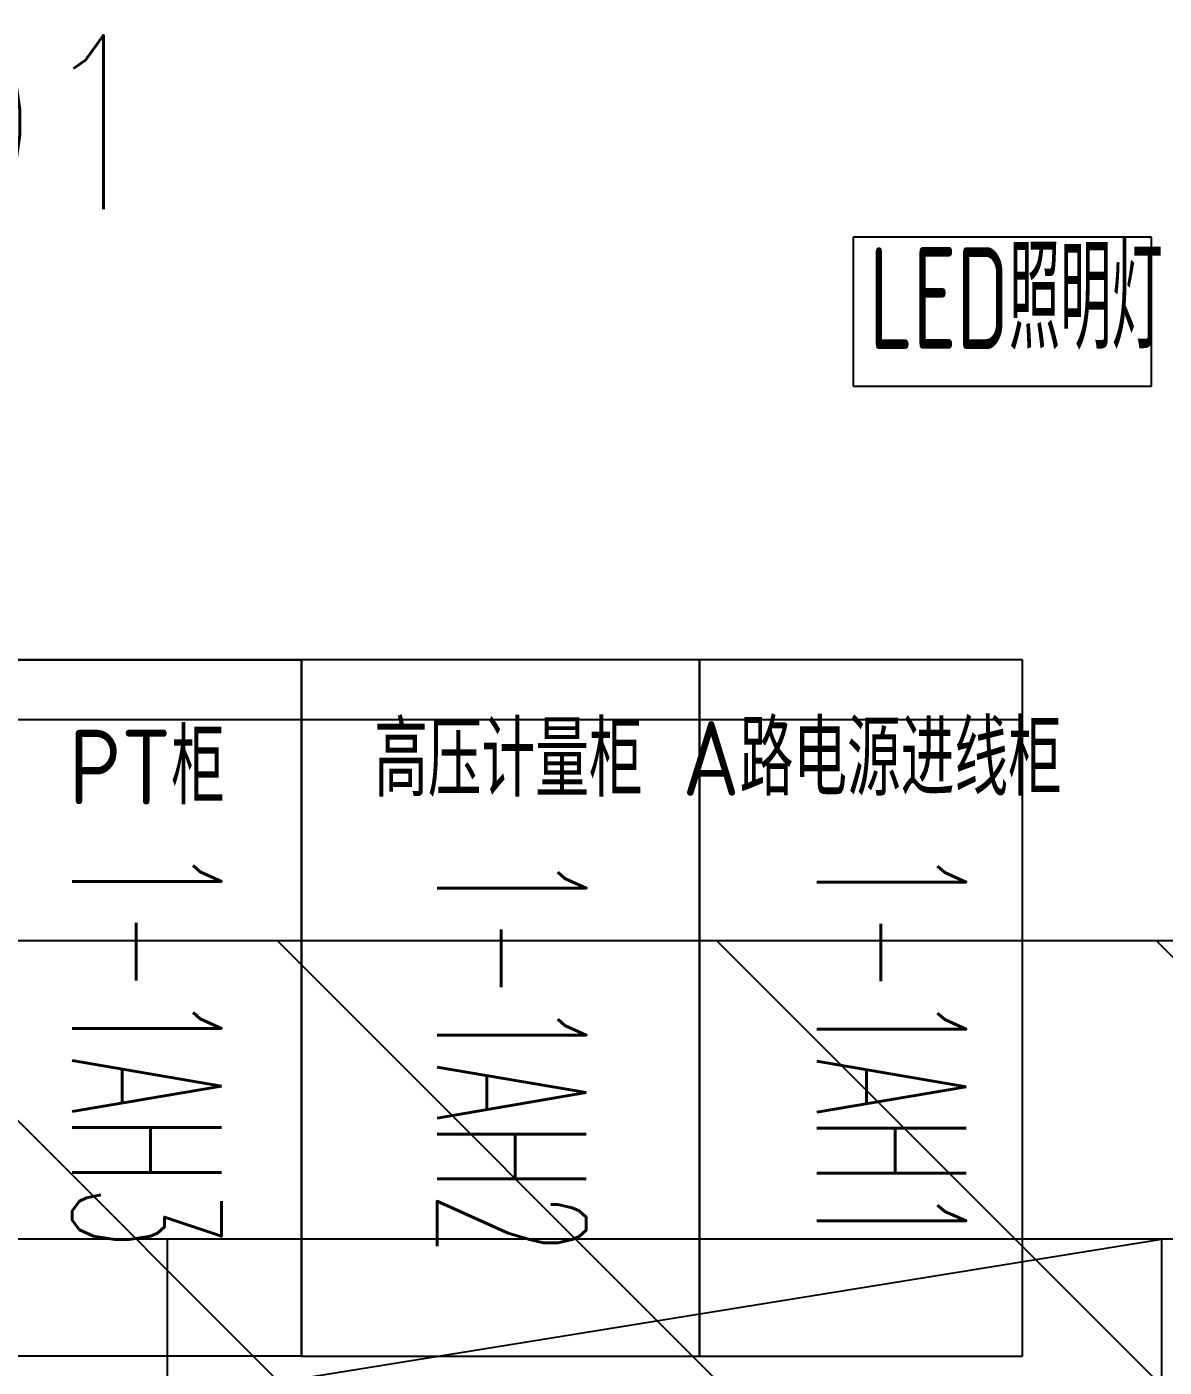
# Model space of a CAD drawing. Extents: x 758840 to 1108724, y -102573 to 143521.
# Drawn here: x 858521 to 860808, y 70670 to 73366 of the extents above; entities that cross this region are included whole.
import ezdxf
from ezdxf.enums import TextEntityAlignment as Align
from ezdxf.xclip import XClip

# ---------------------------------------------------------------- set-up
doc = ezdxf.new("R2010")
doc.units = 0
doc.header["$LTSCALE"] = 1000
doc.header["$MEASUREMENT"] = 0
for name, color, linetype in [('01-房间正式编号', 1, 'Continuous'), ('02电气-设备', 255, 'Continuous'), ('电缆沟', 2, 'Continuous'), ('钢盖板', 6, 'Continuous')]:
    doc.layers.add(name, color=color, linetype=linetype)
doc.styles.add('Huarun_ziti', font='gbenor.shx', dxfattribs={"width": 0.7, "bigfont": 'gbcbig.shx'})
doc.styles.get("Standard").update_dxf_attribs({"font": 'gbenor.shx', "bigfont": 'gbcbig.shx'})
doc.styles.add('平面图B$0$HZ', font='romans.shx', dxfattribs={"width": 0.8, "bigfont": 'gbcbig.shx'})
doc.styles.add('样式 1', font='simplex8.shx', dxfattribs={"width": 0.7, "height": 6.5, "bigfont": 'hztxt.shx'})

# ---------------------------------------------------------------- blocks, each defined once
blk = doc.blocks.new('BD4-PAL0101-HVPM01')
at = {"layer": '02电气-设备'}
for p, q in [((8392074.4, -4141344), (8391474.4, -4141344)), ((8391474.4, -4141344), (8391474.4, -4141644)), ((8392074.4, -4141644), (8392074.4, -4141344)), ((8391474.4, -4141644), (8392074.4, -4141644)), ((8390364.9, -4142194.4), (8389564.9, -4142194.4)), ((8389714.9, -4142194.4), (8390364.9, -4142194.4)), ((8390364.9, -4143594.4), (8390364.9, -4142194.4)), ((8390364.9, -4142194.4), (8390364.9, -4143594.4)), ((8391164.9, -4142194.4), (8390364.9, -4142194.4)), ((8390364.9, -4142194.4), (8390364.9, -4143594.4)), ((8391164.9, -4143594.4), (8391164.9, -4142194.4)), ((8391164.9, -4142194.4), (8391164.9, -4143594.4)), ((8391814.9, -4142194.4), (8391164.9, -4142194.4)), ((8391814.9, -4143594.4), (8391814.9, -4142194.4)), ((8385164.9, -4142314.4), (8391164.9, -4142314.4)), ((8391164.9, -4142314.4), (8391814.9, -4142314.4)), ((8390364.9, -4143594.4), (8389714.9, -4143594.4)), ((8390364.9, -4143594.4), (8391164.9, -4143594.4)), ((8391164.9, -4143594.4), (8391814.9, -4143594.4))]:
    blk.add_line(p, q, dxfattribs=at)
at = {"layer": '02电气-设备', "style": 'Huarun_ziti', "width": 0.7}
blk.add_text('LED照明灯', height=204.8, dxfattribs=at).set_placement((8391506.5, -4141569.3))
at = {"layer": '02电气-设备'}
for s, p in [('高压计量柜', (8390781, -4142394.7)), ('A路电源进线柜', (8391512.5, -4142392.5)), ('PT柜', (8390053.8, -4142410))]:
    blk.add_text(s, height=150, dxfattribs=at).set_placement(p, align=Align.MIDDLE_CENTER)
at = {"layer": '02电气-设备', "style": '样式 1', "width": 0.5}
for s, p in [('1-1AH3', (8389903.8, -4142569.2)), ('1-1AH1', (8391401.3, -4142570.6)), ('1-1AH2', (8390637.5, -4142582.4))]:
    blk.add_text(s, height=300, rotation=270, dxfattribs=at).set_placement(p)
blk = doc.blocks.new('A$C675A25EF')
at = {"layer": '钢盖板'}
h = blk.add_hatch(dxfattribs=at)
h.set_pattern_fill('ANSI31', color=8, scale=5000, style=0)
h.set_pattern_definition([(45, (-316780.8, -189325), (-441.94174, 441.94174), [])])
h.paths.add_polyline_path([(56721.3, -23142), (62139.3, -23142), (62139.3, -23542), (56721.3, -23542)], flags=16)
h.paths.add_polyline_path([(62839.3, -23142), (171003.3, -23142), (171003.3, -23542), (62839.3, -23542)], flags=16)
h.paths.add_polyline_path([(171703.3, -23142), (177121.3, -23142), (177121.3, -23542), (171703.3, -23542)], flags=16)
h.paths.add_polyline_path([(177121.3, -47841.9), (177821.3, -47841.9), (177821.3, -24642), (178221.3, -24242), (211693.3, -24242), (211693.3, -25341.9), (211993.3, -25341.9), (211993.3, -24242), (216517.3, -24242), (216517.3, -25341.9), (216817.3, -25341.9), (216817.3, -24242), (216811.3, -24242), (216811.3, -23542), (177821.3, -23542), (177821.3, -23142), (216817.3, -23142), (216817.3, -21342.1), (216517.3, -21342.1), (216517.3, -22442), (211993.3, -22442), (211993.3, -21342.1), (211693.3, -21342.1), (211693.3, -22442), (192141.8, -22442), (192141.8, -21542), (194493.8, -21542), (194493.8, -20942), (184491.8, -20942), (184491.8, -21542), (185341.8, -21542), (185341.8, -22442), (169651.3, -22442), (169651.3, -21542), (171703.3, -21542), (171703.3, -20939.3), (161803.3, -20939.3), (161803.3, -21542), (162851.3, -21542), (162851.3, -22442), (143449.3, -22442), (143449.3, -21342.1), (143149.3, -21342.1), (143149.3, -22442), (138625.3, -22442), (138625.3, -21342.1), (138325.3, -21342.1), (138325.3, -22442), (95517.3, -22442), (95517.3, -21342.1), (95217.3, -21342.1), (95217.3, -22442), (90693.3, -22442), (90693.3, -21342.1), (90393.3, -21342.1), (90393.3, -22442), (70991.3, -22442), (70991.3, -21542), (72039.3, -21542), (72039.3, -20942), (62141.3, -20942), (62141.3, -21542), (64191.3, -21542), (64191.3, -22442), (48500.8, -22442), (48500.8, -21542), (49350.8, -21542), (49350.8, -20942), (39350.8, -20942), (39350.8, -21542), (41700.8, -21542), (41700.8, -22442), (22149.3, -22442), (22149.3, -21342.1), (21849.3, -21342.1), (21849.3, -22442), (17325.3, -22442), (17325.3, -21342.1), (17025.3, -21342.1), (17025.3, -22442), (17031.3, -22442), (17031.3, -23142), (56021.3, -23142), (56021.3, -23542), (17025.3, -23542), (17025.3, -25341.9), (17325.3, -25341.9), (17325.3, -24242), (21849.3, -24242), (21849.3, -25341.9), (22149.3, -25341.9), (22149.3, -24242), (55620.6, -24241.3), (56021.3, -24642), (56021.2, -47872.1), (56721.2, -47875.8), (56720.6, -24642.7), (57121.3, -24242), (64191.3, -24242), (64191.3, -25142), (62141.3, -25142), (62141.3, -25742), (72041.3, -25742), (72041.3, -25142), (70991.3, -25142), (70991.3, -24242), (90393.3, -24242), (90393.3, -25341.9), (90693.3, -25341.9), (90693.3, -24242), (95217.3, -24242), (95217.3, -25341.9), (95517.3, -25341.9), (95517.3, -24242), (138325.3, -24242), (138325.3, -25341.9), (138625.3, -25341.9), (138625.3, -24242), (143149.3, -24242), (143149.3, -25341.9), (143449.3, -25341.9), (143449.3, -24242), (162851.3, -24242), (162851.3, -25142), (161803.3, -25142), (161803.3, -25742), (171703.3, -25742), (171703.3, -25142), (169651.3, -25142), (169651.3, -24242), (176720.6, -24241.3), (177121.3, -24642)])
h.paths.add_polyline_path([(111433.3, -23142), (122409.3, -23142), (122409.3, -22442), (111433.3, -22442)], flags=16)
h.paths.add_polyline_path([(111433.3, -24242), (122409.3, -24242), (122409.3, -23542), (111433.3, -23542)], flags=16)
blk = doc.blocks.new('dlg')
at = {"layer": '电缆沟'}
for p, q in [((666306.2, 166014.9), (656406.2, 166014.9)), ((666306.2, 165414.9), (656406.2, 165414.9)), ((663256.2, 165414.9), (663256.2, 164514.9)), ((663527.7, 165135), (665256.2, 165414.9)), ((665256.2, 165414.9), (665256.2, 164514.9))]:
    blk.add_line(p, q, dxfattribs=at)

msp = doc.modelspace()

# ---------------------------------------------------------------- block references
at = {"layer": '02电气-设备'}
msp.add_blockref('BD4-PAL0101-HVPM01', (-7531291.39, 4214286.89, 0), dxfattribs=at)
at = {"layer": '电缆沟', "color": 250}
ref = msp.add_blockref('dlg', (195546.85, -94487.22), dxfattribs=at)
XClip(ref).set_block_clipping_path([(593286.1732931416, 142691.8646106179), (716986.1733082433, 211143.5433225089)])
at = {"layer": '钢盖板', "color": 8}
ref = msp.add_blockref('A$C675A25EF', (789811.69, 45785.61), dxfattribs=dict(at, xscale=-1, rotation=180))
XClip(ref).set_block_clipping_path([(-928.670863559, -70942.9526504109), (122721.3291515426, 2298.0898296545)])

# ---------------------------------------------------------------- texts
at = {"layer": '01-房间正式编号', "color": 1, "style": '平面图B$0$HZ', "width": 0.8}
msp.add_text('BD4-PAL0101-HVPM01', height=350, dxfattribs=at).set_placement((856533.02, 72998.69), align=Align.CENTER)

doc.saveas('drawing.dxf')
